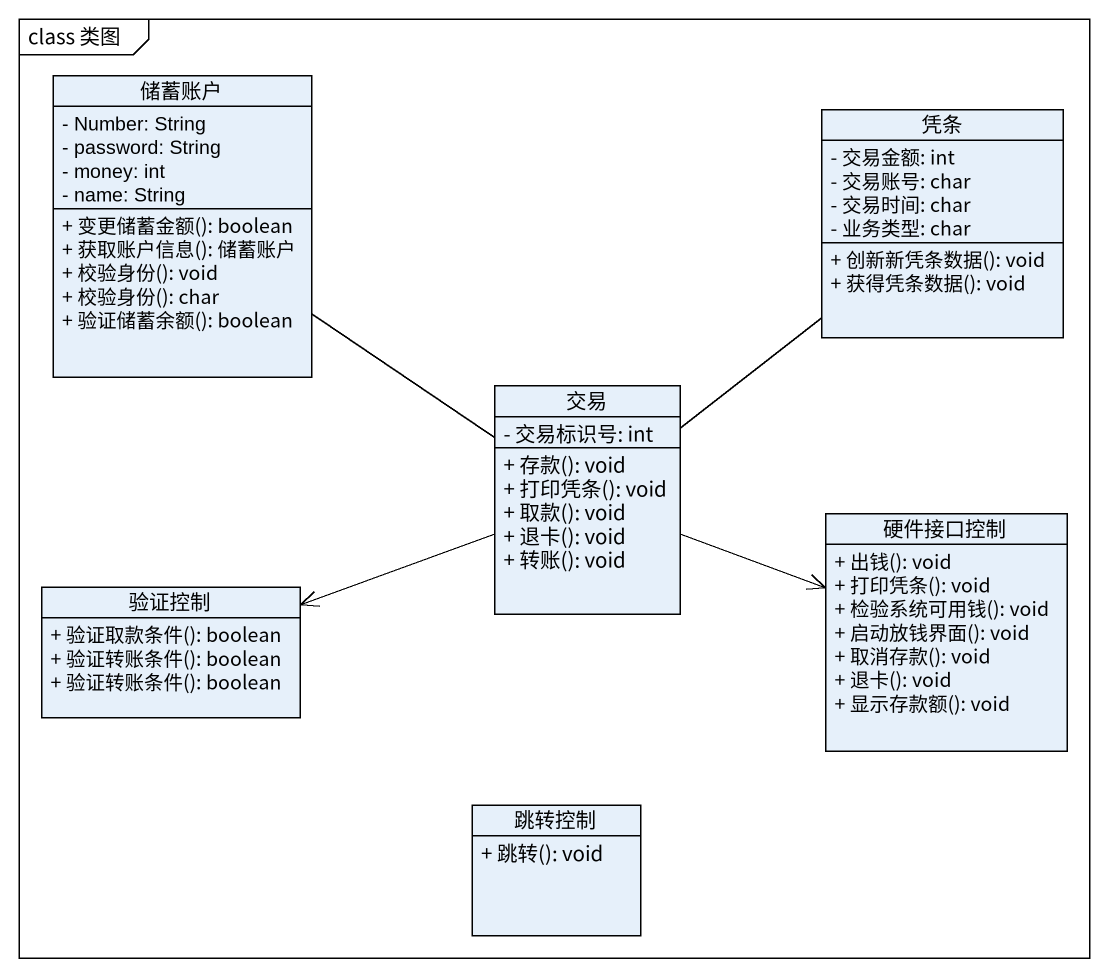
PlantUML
@startuml
mainframe class 类图
hide circle
hide empty members
skinparam classAttributeIconSize 0
class 储蓄账户 {
  - Number: String
  - password: String
  - money: int
  - name: String
  + 变更储蓄金额(): boolean
  + 获取账户信息(): 储蓄账户
  + 校验身份(): void
  + 校验身份(): char
  + 验证储蓄余额(): boolean
}
class 凭条 {
  - 交易金额: int
  - 交易账号: char
  - 交易时间: char
  - 业务类型: char
  + 创新新凭条数据(): void
  + 获得凭条数据(): void
}
class 交易 {
  - 交易标识号: int
  + 存款(): void
  + 打印凭条(): void
  + 取款(): void
  + 退卡(): void
  + 转账(): void
}
class 硬件接口控制 {
  + 出钱(): void
  + 打印凭条(): void
  + 检验系统可用钱(): void
  + 启动放钱界面(): void
  + 取消存款(): void
  + 退卡(): void
  + 显示存款额(): void
}
class 验证控制 {
  + 验证取款条件(): boolean
  + 验证转账条件(): boolean
  + 验证转账条件(): boolean
}
class 跳转控制 {
  + 跳转(): void
}
交易 -up- 储蓄账户
交易 -up- 凭条
交易 -right-> 硬件接口控制
交易 -left-> 验证控制
@enduml
